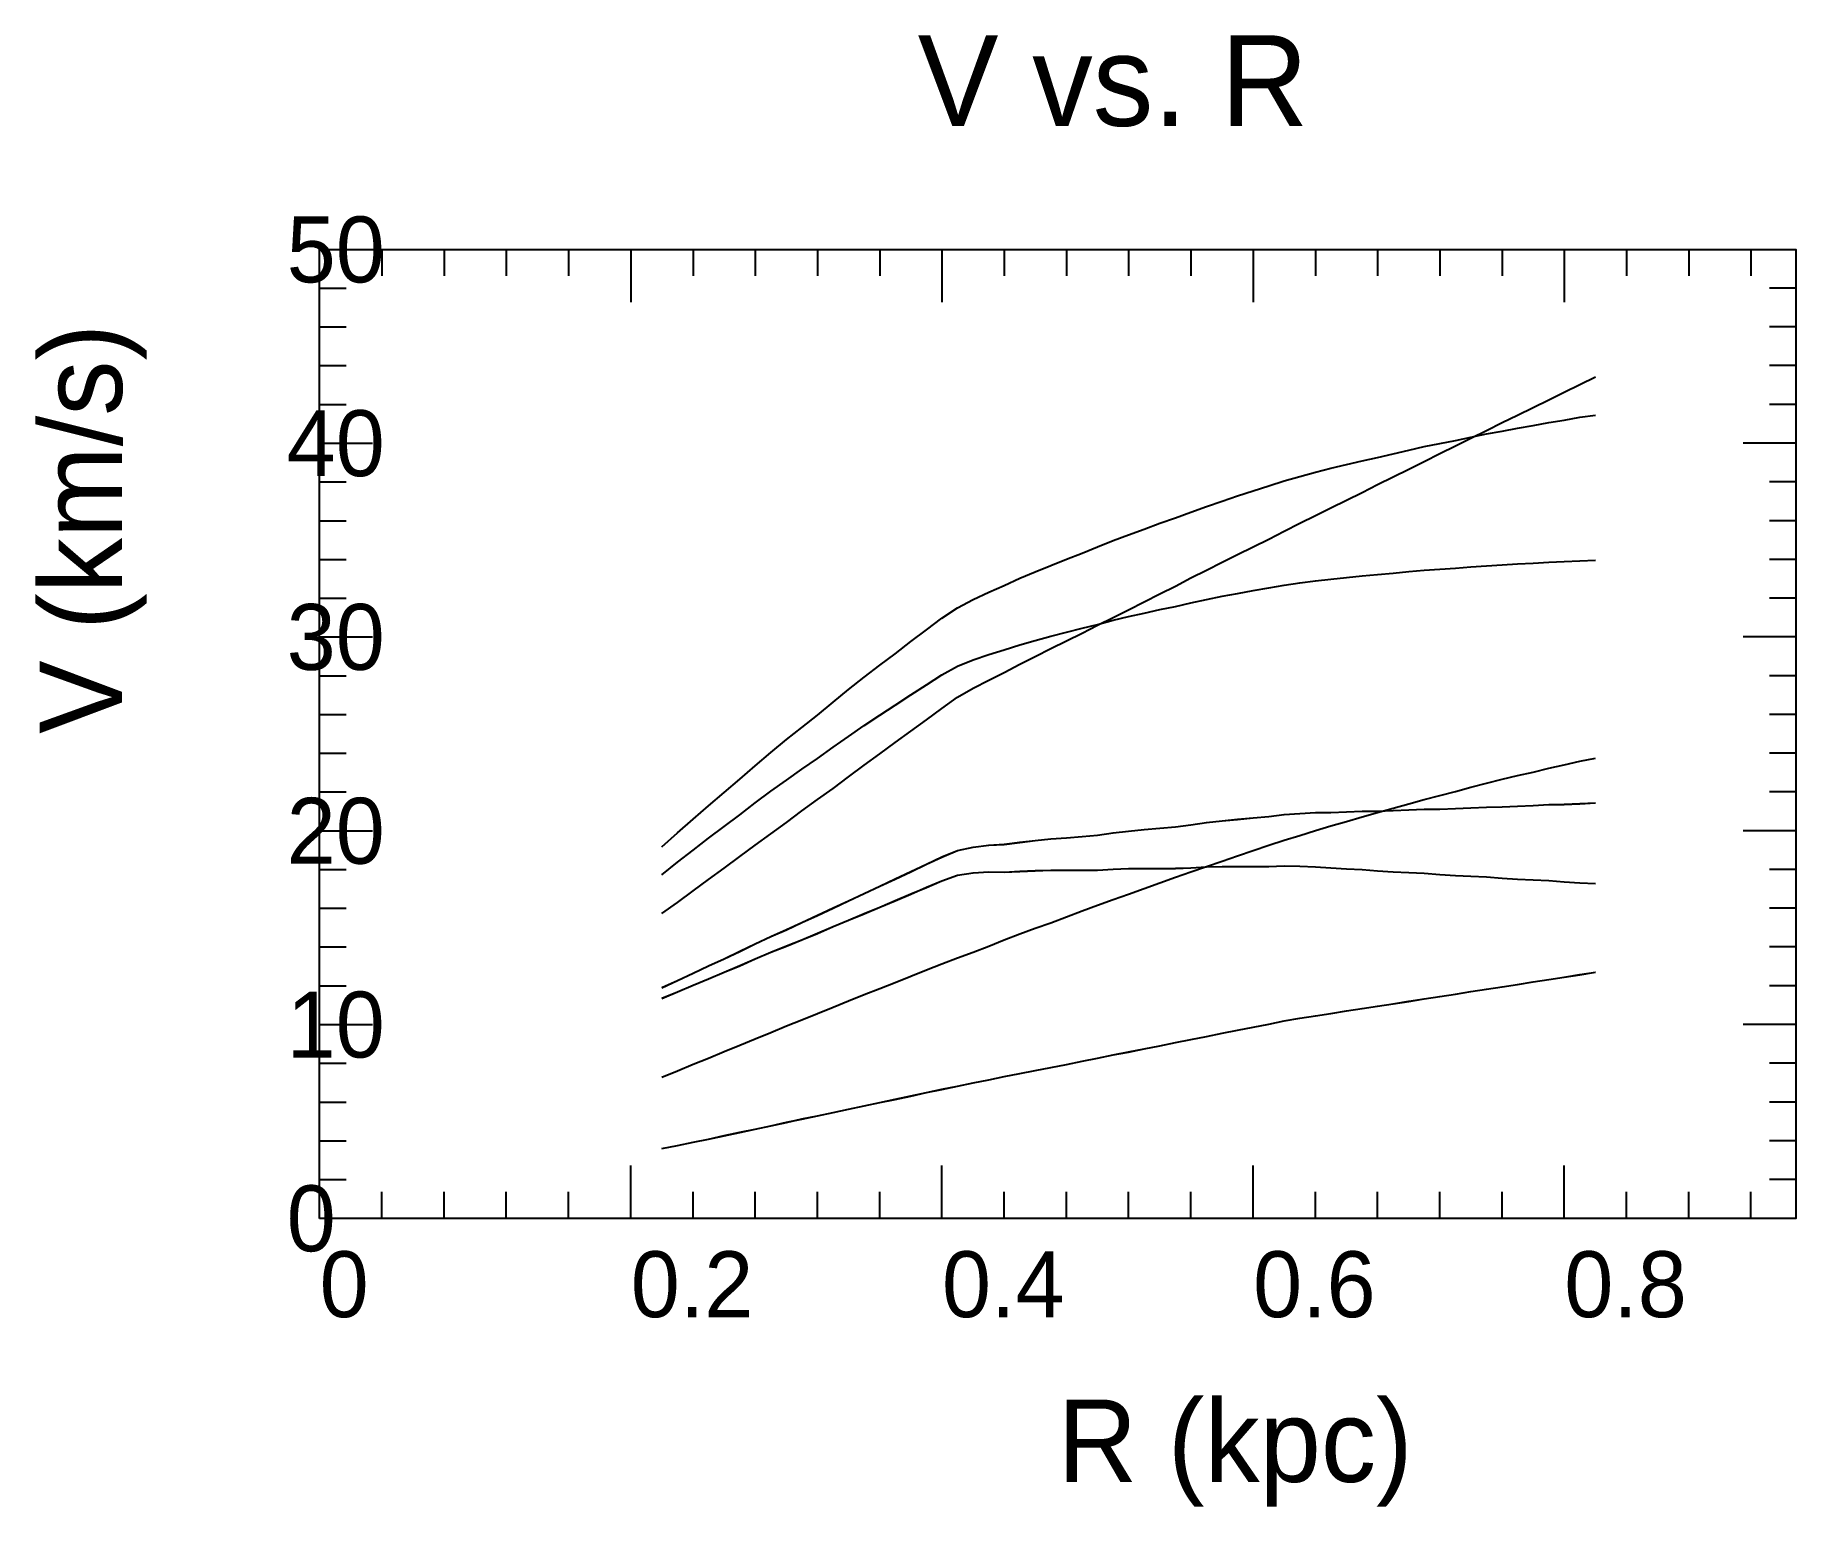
# Model space of a CAD drawing. Extents: x -35 to 179, y -35 to 144.
import ezdxf

# ---------------------------------------------------------------- set-up
doc = ezdxf.new("R2010")
doc.units = 0

msp = doc.modelspace()

# ---------------------------------------------------------------- linework, layer by layer
at = {"color": 0}
for p, q in [((7.55, 117.62), (7.55, 114.42)), ((15.11, 117.62), (15.11, 114.42)), ((22.66, 117.62), (22.66, 114.42)), ((30.22, 117.62), (30.22, 114.42)), ((37.77, 117.62), (37.77, 111.22)), ((45.33, 117.62), (45.33, 114.42)), ((52.88, 117.62), (52.88, 114.42)), ((60.44, 117.62), (60.44, 114.42)), ((67.99, 117.62), (67.99, 114.42)), ((75.55, 117.62), (75.55, 111.22)), ((83.1, 117.62), (83.1, 114.42)), ((90.66, 117.62), (90.66, 114.42)), ((98.21, 117.62), (98.21, 114.42)), ((105.77, 117.62), (105.77, 114.42)), ((113.32, 117.62), (113.32, 111.22)), ((120.88, 117.62), (120.88, 114.42)), ((128.43, 117.62), (128.43, 114.42)), ((135.99, 117.62), (135.99, 114.42)), ((143.54, 117.62), (143.54, 114.42)), ((151.1, 117.62), (151.1, 111.22)), ((158.65, 117.62), (158.65, 114.42)), ((166.21, 117.62), (166.21, 114.42)), ((173.76, 117.62), (173.76, 114.42)), ((0, 112.92), (3.2, 112.92)), ((179.2, 112.92), (176, 112.92)), ((0, 108.22), (3.2, 108.22)), ((179.2, 108.22), (176, 108.22)), ((0, 103.51), (3.2, 103.51)), ((179.2, 103.51), (176, 103.51)), ((0, 98.81), (3.2, 98.81)), ((179.2, 98.81), (176, 98.81)), ((0, 94.1), (6.4, 94.1)), ((179.2, 94.1), (172.8, 94.1)), ((0, 89.39), (3.2, 89.39)), ((179.2, 89.39), (176, 89.39)), ((0, 84.69), (3.2, 84.69)), ((179.2, 84.69), (176, 84.69)), ((0, 79.98), (3.2, 79.98)), ((179.2, 79.98), (176, 79.98)), ((0, 75.28), (3.2, 75.28)), ((179.2, 75.28), (176, 75.28)), ((0, 70.58), (6.4, 70.58)), ((179.2, 70.58), (172.8, 70.58)), ((0, 65.87), (3.2, 65.87)), ((179.2, 65.87), (176, 65.87)), ((0, 61.16), (3.2, 61.16)), ((179.2, 61.16), (176, 61.16)), ((0, 56.46), (3.2, 56.46)), ((179.2, 56.46), (176, 56.46)), ((0, 51.76), (3.2, 51.76)), ((179.2, 51.76), (176, 51.76)), ((0, 47.05), (6.4, 47.05)), ((179.2, 47.05), (172.8, 47.05)), ((0, 42.34), (3.2, 42.34)), ((179.2, 42.34), (176, 42.34)), ((0, 37.64), (3.2, 37.64)), ((179.2, 37.64), (176, 37.64)), ((0, 32.94), (3.2, 32.94)), ((179.2, 32.94), (176, 32.94)), ((0, 28.23), (3.2, 28.23)), ((179.2, 28.23), (176, 28.23)), ((0, 23.52), (6.4, 23.52)), ((179.2, 23.52), (172.8, 23.52)), ((0, 18.82), (3.2, 18.82)), ((179.2, 18.82), (176, 18.82)), ((0, 14.12), (3.2, 14.12)), ((179.2, 14.12), (176, 14.12)), ((0, 9.41), (3.2, 9.41)), ((179.2, 9.41), (176, 9.41)), ((0, 4.71), (3.2, 4.71)), ((37.77, 0), (37.77, 6.4)), ((75.55, 0), (75.55, 6.4)), ((113.32, 0), (113.32, 6.4)), ((151.1, 0), (151.1, 6.4)), ((179.2, 4.71), (176, 4.71)), ((7.55, 0), (7.55, 3.2)), ((15.11, 0), (15.11, 3.2)), ((22.66, 0), (22.66, 3.2)), ((30.22, 0), (30.22, 3.2)), ((45.33, 0), (45.33, 3.2)), ((52.88, 0), (52.88, 3.2)), ((60.44, 0), (60.44, 3.2)), ((67.99, 0), (67.99, 3.2)), ((83.1, 0), (83.1, 3.2)), ((90.66, 0), (90.66, 3.2)), ((98.21, 0), (98.21, 3.2)), ((105.77, 0), (105.77, 3.2)), ((120.88, 0), (120.88, 3.2)), ((128.43, 0), (128.43, 3.2)), ((135.99, 0), (135.99, 3.2)), ((143.54, 0), (143.54, 3.2)), ((158.65, 0), (158.65, 3.2)), ((166.21, 0), (166.21, 3.2)), ((173.76, 0), (173.76, 3.2))]:
    msp.add_line(p, q, dxfattribs=at)
msp.add_lwpolyline([(0, 0), (0, 117.62), (179.2, 117.62), (179.2, 0)], close=True, dxfattribs=at)
at = {"color": 6}
for points in [[(41.55, 37), (43.44, 38.33), (45.33, 39.74), (47.22, 41.13), (49.11, 42.52), (51, 43.91), (52.88, 45.29), (54.77, 46.67), (56.66, 48.07), (58.55, 49.45), (60.44, 50.83), (62.33, 52.2), (64.22, 53.61), (66.11, 55), (67.99, 56.38), (69.88, 57.76), (71.77, 59.15), (73.66, 60.53), (75.55, 61.91), (77.44, 63.26), (79.33, 64.35), (81.22, 65.34), (83.1, 66.28), (84.99, 67.26), (86.88, 68.22), (88.77, 69.18), (90.66, 70.1), (92.55, 71.05), (94.44, 71.99), (96.32, 72.93), (98.21, 73.88), (100.1, 74.85), (101.99, 75.83), (103.88, 76.76), (105.77, 77.74), (107.66, 78.7), (109.55, 79.64), (111.43, 80.59), (113.32, 81.53), (115.21, 82.46), (117.1, 83.41), (118.99, 84.37), (120.88, 85.32), (122.77, 86.24), (124.66, 87.18), (126.54, 88.12), (128.43, 89.07), (130.32, 90), (132.21, 90.95), (134.1, 91.89), (135.99, 92.83), (137.88, 93.78), (139.77, 94.72), (141.65, 95.65), (143.54, 96.61), (145.43, 97.5), (147.32, 98.43), (149.21, 99.37), (151.1, 100.31), (152.99, 101.24), (154.88, 102.17)], [(41.55, 8.47), (43.44, 8.84), (45.33, 9.23), (47.22, 9.63), (49.11, 10.04), (51, 10.45), (52.88, 10.84), (54.77, 11.23), (56.66, 11.65), (58.55, 12.06), (60.44, 12.46), (62.33, 12.85), (64.22, 13.27), (66.11, 13.66), (67.99, 14.05), (69.88, 14.45), (71.77, 14.86), (73.66, 15.26), (75.55, 15.66), (77.44, 16.06), (79.33, 16.44), (81.22, 16.82), (83.1, 17.2), (84.99, 17.58), (86.88, 17.95), (88.77, 18.32), (90.66, 18.69), (92.55, 19.07), (94.44, 19.45), (96.32, 19.83), (98.21, 20.21), (100.1, 20.58), (101.99, 20.95), (103.88, 21.33), (105.77, 21.7), (107.66, 22.09), (109.55, 22.47), (111.43, 22.84), (113.32, 23.21), (115.21, 23.58), (117.1, 23.96), (118.99, 24.28), (120.88, 24.59), (122.77, 24.87), (124.66, 25.18), (126.54, 25.47), (128.43, 25.77), (130.32, 26.05), (132.21, 26.34), (134.1, 26.63), (135.99, 26.94), (137.88, 27.23), (139.77, 27.52), (141.65, 27.81), (143.54, 28.1), (145.43, 28.4), (147.32, 28.71), (149.21, 28.99), (151.1, 29.28), (152.99, 29.58), (154.88, 29.89)]]:
    msp.add_lwpolyline(points, dxfattribs=at)
at = {"color": 3}
for points in [[(41.55, 45.09), (43.44, 46.78), (45.33, 48.47), (47.22, 50.08), (49.11, 51.7), (51, 53.3), (52.88, 54.93), (54.77, 56.54), (56.66, 58.11), (58.55, 59.6), (60.44, 61.1), (62.33, 62.66), (64.22, 64.18), (66.11, 65.71), (67.99, 67.14), (69.88, 68.54), (71.77, 70.01), (73.66, 71.46), (75.55, 72.87), (77.44, 74.12), (79.33, 75.11), (81.22, 76.03), (83.1, 76.84), (84.99, 77.7), (86.88, 78.5), (88.77, 79.26), (90.66, 80.01), (92.55, 80.76), (94.44, 81.5), (96.32, 82.27), (98.21, 82.97), (100.1, 83.68), (101.99, 84.37), (103.88, 85.05), (105.77, 85.73), (107.66, 86.43), (109.55, 87.07), (111.43, 87.71), (113.32, 88.33), (115.21, 88.91), (117.1, 89.53), (118.99, 90.06), (120.88, 90.59), (122.77, 91.05), (124.66, 91.51), (126.54, 91.96), (128.43, 92.37), (130.32, 92.81), (132.21, 93.26), (134.1, 93.69), (135.99, 94.05), (137.88, 94.42), (139.77, 94.83), (141.65, 95.23), (143.54, 95.57), (145.43, 95.91), (147.32, 96.25), (149.21, 96.6), (151.1, 96.91), (152.99, 97.24), (154.88, 97.51)], [(41.55, 17.14), (43.44, 17.91), (45.33, 18.7), (47.22, 19.46), (49.11, 20.24), (51, 21.01), (52.88, 21.79), (54.77, 22.56), (56.66, 23.35), (58.55, 24.1), (60.44, 24.85), (62.33, 25.62), (64.22, 26.4), (66.11, 27.16), (67.99, 27.89), (69.88, 28.63), (71.77, 29.39), (73.66, 30.15), (75.55, 30.9), (77.44, 31.62), (79.33, 32.33), (81.22, 33.06), (83.1, 33.79), (84.99, 34.52), (86.88, 35.21), (88.77, 35.89), (90.66, 36.6), (92.55, 37.31), (94.44, 38.02), (96.32, 38.69), (98.21, 39.34), (100.1, 40.03), (101.99, 40.72), (103.88, 41.4), (105.77, 42.05), (107.66, 42.71), (109.55, 43.35), (111.43, 44.01), (113.32, 44.67), (115.21, 45.29), (117.1, 45.91), (118.99, 46.49), (120.88, 47.08), (122.77, 47.65), (124.66, 48.19), (126.54, 48.74), (128.43, 49.26), (130.32, 49.8), (132.21, 50.33), (134.1, 50.86), (135.99, 51.34), (137.88, 51.82), (139.77, 52.33), (141.65, 52.82), (143.54, 53.31), (145.43, 53.75), (147.32, 54.18), (149.21, 54.63), (151.1, 55.07), (152.99, 55.51), (154.88, 55.87)]]:
    msp.add_lwpolyline(points, dxfattribs=at)
at = {"color": 4}
for points in [[(41.55, 45.09), (43.44, 46.78), (45.33, 48.47), (47.22, 50.08), (49.11, 51.7), (51, 53.3), (52.88, 54.93), (54.77, 56.54), (56.66, 58.11), (58.55, 59.6), (60.44, 61.1), (62.33, 62.66), (64.22, 64.18), (66.11, 65.71), (67.99, 67.14), (69.88, 68.54), (71.77, 70.01), (73.66, 71.46), (75.55, 72.87), (77.44, 74.12), (79.33, 75.11), (81.22, 76.03), (83.1, 76.84), (84.99, 77.7), (86.88, 78.5), (88.77, 79.26), (90.66, 80.01), (92.55, 80.76), (94.44, 81.5), (96.32, 82.27), (98.21, 82.97), (100.1, 83.68), (101.99, 84.37), (103.88, 85.05), (105.77, 85.73), (107.66, 86.43), (109.55, 87.07), (111.43, 87.71), (113.32, 88.33), (115.21, 88.91), (117.1, 89.53), (118.99, 90.06), (120.88, 90.59), (122.77, 91.05), (124.66, 91.51), (126.54, 91.96), (128.43, 92.37), (130.32, 92.81), (132.21, 93.26), (134.1, 93.69), (135.99, 94.05), (137.88, 94.42), (139.77, 94.83), (141.65, 95.23), (143.54, 95.57), (145.43, 95.91), (147.32, 96.25), (149.21, 96.6), (151.1, 96.91), (152.99, 97.24), (154.88, 97.51)], [(41.55, 41.7), (43.44, 43.22), (45.33, 44.71), (47.22, 46.15), (49.11, 47.57), (51, 48.98), (52.88, 50.42), (54.77, 51.84), (56.66, 53.21), (58.55, 54.51), (60.44, 55.82), (62.33, 57.18), (64.22, 58.5), (66.11, 59.83), (67.99, 61.07), (69.88, 62.28), (71.77, 63.54), (73.66, 64.78), (75.55, 65.99), (77.44, 67.03), (79.33, 67.8), (81.22, 68.46), (83.1, 69.01), (84.99, 69.62), (86.88, 70.16), (88.77, 70.67), (90.66, 71.15), (92.55, 71.63), (94.44, 72.09), (96.32, 72.6), (98.21, 73.04), (100.1, 73.48), (101.99, 73.89), (103.88, 74.29), (105.77, 74.71), (107.66, 75.14), (109.55, 75.51), (111.43, 75.86), (113.32, 76.21), (115.21, 76.52), (117.1, 76.86), (118.99, 77.14), (120.88, 77.39), (122.77, 77.58), (124.66, 77.79), (126.54, 77.98), (128.43, 78.15), (130.32, 78.32), (132.21, 78.51), (134.1, 78.69), (135.99, 78.79), (137.88, 78.93), (139.77, 79.09), (141.65, 79.23), (143.54, 79.33), (145.43, 79.44), (147.32, 79.55), (149.21, 79.67), (151.1, 79.74), (152.99, 79.83), (154.88, 79.91)], [(41.55, 17.14), (43.44, 17.91), (45.33, 18.7), (47.22, 19.46), (49.11, 20.24), (51, 21.01), (52.88, 21.79), (54.77, 22.56), (56.66, 23.35), (58.55, 24.1), (60.44, 24.85), (62.33, 25.62), (64.22, 26.4), (66.11, 27.16), (67.99, 27.89), (69.88, 28.63), (71.77, 29.39), (73.66, 30.15), (75.55, 30.9), (77.44, 31.62), (79.33, 32.33), (81.22, 33.06), (83.1, 33.79), (84.99, 34.52), (86.88, 35.21), (88.77, 35.89), (90.66, 36.6), (92.55, 37.31), (94.44, 38.02), (96.32, 38.69), (98.21, 39.34), (100.1, 40.03), (101.99, 40.72), (103.88, 41.4), (105.77, 42.05), (107.66, 42.71), (109.55, 43.35), (111.43, 44.01), (113.32, 44.67), (115.21, 45.29), (117.1, 45.91), (118.99, 46.49), (120.88, 47.08), (122.77, 47.65), (124.66, 48.19), (126.54, 48.74), (128.43, 49.26), (130.32, 49.8), (132.21, 50.33), (134.1, 50.86), (135.99, 51.34), (137.88, 51.82), (139.77, 52.33), (141.65, 52.82), (143.54, 53.31), (145.43, 53.75), (147.32, 54.18), (149.21, 54.63), (151.1, 55.07), (152.99, 55.51), (154.88, 55.87)]]:
    msp.add_lwpolyline(points, dxfattribs=at)
at = {"color": 1}
msp.add_lwpolyline([(41.55, 28.03), (43.44, 28.88), (45.33, 29.76), (47.22, 30.64), (49.11, 31.51), (51, 32.42), (52.88, 33.31), (54.77, 34.2), (56.66, 35.03), (58.55, 35.91), (60.44, 36.79), (62.33, 37.68), (64.22, 38.53), (66.11, 39.42), (67.99, 40.32), (69.88, 41.2), (71.77, 42.09), (73.66, 42.98), (75.55, 43.85), (77.44, 44.65), (79.33, 45.05), (81.22, 45.29), (83.1, 45.4), (84.99, 45.64), (86.88, 45.86), (88.77, 46.06), (90.66, 46.2), (92.55, 46.35), (94.44, 46.51), (96.32, 46.81), (98.21, 47.02), (100.1, 47.2), (101.99, 47.37), (103.88, 47.53), (105.77, 47.78), (107.66, 48.05), (109.55, 48.26), (111.43, 48.43), (113.32, 48.61), (115.21, 48.79), (117.1, 49.03), (118.99, 49.16), (120.88, 49.26), (122.77, 49.27), (124.66, 49.35), (126.54, 49.41), (128.43, 49.44), (130.32, 49.5), (132.21, 49.57), (134.1, 49.66), (135.99, 49.68), (137.88, 49.75), (139.77, 49.83), (141.65, 49.93), (143.54, 49.94), (145.43, 50.02), (147.32, 50.13), (149.21, 50.22), (151.1, 50.25), (152.99, 50.33), (154.88, 50.45)], dxfattribs=at)
at = {"color": 2}
for points in [[(41.55, 27.99), (43.44, 28.87), (45.33, 29.77), (47.22, 30.64), (49.11, 31.51), (51, 32.4), (52.88, 33.31), (54.77, 34.21), (56.66, 35.06), (58.55, 35.9), (60.44, 36.77), (62.33, 37.67), (64.22, 38.54), (66.11, 39.45), (67.99, 40.32), (69.88, 41.17), (71.77, 42.08), (73.66, 42.99), (75.55, 43.88), (77.44, 44.65), (79.33, 45.04), (81.22, 45.29), (83.1, 45.41), (84.99, 45.65), (86.88, 45.86), (88.77, 46.05), (90.66, 46.2), (92.55, 46.35), (94.44, 46.52), (96.32, 46.81), (98.21, 47.01), (100.1, 47.2), (101.99, 47.37), (103.88, 47.54), (105.77, 47.78), (107.66, 48.05), (109.55, 48.25), (111.43, 48.44), (113.32, 48.62), (115.21, 48.79), (117.1, 49.03), (118.99, 49.16), (120.88, 49.26), (122.77, 49.27), (124.66, 49.35), (126.54, 49.41), (128.43, 49.44), (130.32, 49.5), (132.21, 49.58), (134.1, 49.66), (135.99, 49.68), (137.88, 49.75), (139.77, 49.84), (141.65, 49.93), (143.54, 49.95), (145.43, 50.02), (147.32, 50.13), (149.21, 50.22), (151.1, 50.26), (152.99, 50.34), (154.88, 50.45)], [(41.55, 26.68), (43.44, 27.49), (45.33, 28.3), (47.22, 29.09), (49.11, 29.87), (51, 30.67), (52.88, 31.49), (54.77, 32.31), (56.66, 33.07), (58.55, 33.82), (60.44, 34.59), (62.33, 35.41), (64.22, 36.19), (66.11, 37.01), (67.99, 37.79), (69.88, 38.56), (71.77, 39.37), (73.66, 40.19), (75.55, 40.99), (77.44, 41.66), (79.33, 41.93), (81.22, 42.05), (83.1, 42.02), (84.99, 42.13), (86.88, 42.21), (88.77, 42.25), (90.66, 42.25), (92.55, 42.25), (94.44, 42.26), (96.32, 42.4), (98.21, 42.45), (100.1, 42.48), (101.99, 42.48), (103.88, 42.49), (105.77, 42.56), (107.66, 42.68), (109.55, 42.71), (111.43, 42.71), (113.32, 42.72), (115.21, 42.71), (117.1, 42.78), (118.99, 42.75), (120.88, 42.68), (122.77, 42.53), (124.66, 42.44), (126.54, 42.33), (128.43, 42.2), (130.32, 42.08), (132.21, 42), (134.1, 41.92), (135.99, 41.74), (137.88, 41.63), (139.77, 41.55), (141.65, 41.46), (143.54, 41.29), (145.43, 41.18), (147.32, 41.09), (149.21, 41), (151.1, 40.85), (152.99, 40.74), (154.88, 40.64)], [(41.55, 8.46), (43.44, 8.84), (45.33, 9.24), (47.22, 9.63), (49.11, 10.03), (51, 10.44), (52.88, 10.84), (54.77, 11.24), (56.66, 11.67), (58.55, 12.05), (60.44, 12.45), (62.33, 12.85), (64.22, 13.27), (66.11, 13.67), (67.99, 14.05), (69.88, 14.44), (71.77, 14.85), (73.66, 15.27), (75.55, 15.67), (77.44, 16.05), (79.33, 16.43), (81.22, 16.81), (83.1, 17.2), (84.99, 17.59), (86.88, 17.95), (88.77, 18.31), (90.66, 18.69), (92.55, 19.07), (94.44, 19.46), (96.32, 19.83), (98.21, 20.19), (100.1, 20.57), (101.99, 20.95), (103.88, 21.33), (105.77, 21.7), (107.66, 22.08), (109.55, 22.46), (111.43, 22.84), (113.32, 23.22), (115.21, 23.58), (117.1, 23.96), (118.99, 24.28), (120.88, 24.59), (122.77, 24.88), (124.66, 25.17), (126.54, 25.47), (128.43, 25.76), (130.32, 26.05), (132.21, 26.35), (134.1, 26.64), (135.99, 26.93), (137.88, 27.22), (139.77, 27.52), (141.65, 27.81), (143.54, 28.11), (145.43, 28.4), (147.32, 28.7), (149.21, 28.99), (151.1, 29.29), (152.99, 29.61), (154.88, 29.89)]]:
    msp.add_lwpolyline(points, dxfattribs=at)
at = {"color": 5}
msp.add_lwpolyline([(41.55, 26.72), (43.44, 27.49), (45.33, 28.29), (47.22, 29.09), (49.11, 29.87), (51, 30.69), (52.88, 31.5), (54.77, 32.3), (56.66, 33.04), (58.55, 33.82), (60.44, 34.62), (62.33, 35.42), (64.22, 36.18), (66.11, 36.98), (67.99, 37.79), (69.88, 38.58), (71.77, 39.38), (73.66, 40.18), (75.55, 40.96), (77.44, 41.66), (79.33, 41.94), (81.22, 42.05), (83.1, 42.02), (84.99, 42.12), (86.88, 42.2), (88.77, 42.26), (90.66, 42.25), (92.55, 42.25), (94.44, 42.25), (96.32, 42.4), (98.21, 42.46), (100.1, 42.48), (101.99, 42.48), (103.88, 42.48), (105.77, 42.56), (107.66, 42.68), (109.55, 42.71), (111.43, 42.71), (113.32, 42.71), (115.21, 42.71), (117.1, 42.78), (118.99, 42.75), (120.88, 42.68), (122.77, 42.53), (124.66, 42.44), (126.54, 42.33), (128.43, 42.2), (130.32, 42.08), (132.21, 41.99), (134.1, 41.91), (135.99, 41.74), (137.88, 41.63), (139.77, 41.54), (141.65, 41.46), (143.54, 41.29), (145.43, 41.18), (147.32, 41.09), (149.21, 41), (151.1, 40.84), (152.99, 40.73), (154.88, 40.65)], dxfattribs=at)

# ---------------------------------------------------------------- texts
at = {"color": 0}
for s, height, p in [('V vs. R', 11, (72.6, 132.62)), ('50', 8, (-4, 113.62)), ('40', 8, (-4, 90.1)), ('30', 8, (-4, 66.58)), ('20', 8, (-4, 43.05)), ('10', 8, (-4, 19.52)), ('0', 8, (-4, -4)), ('0', 8, (0, -12)), ('0.2', 8, (37.77, -12)), ('0.4', 8, (75.55, -12)), ('0.6', 8, (113.32, -12)), ('0.8', 8, (151.1, -12)), ('R (kpc)', 10, (89.6, -32))]:
    msp.add_text(s, height=height, dxfattribs=at).set_placement(p)
msp.add_text('V (km/s)', height=10, rotation=90, dxfattribs=at).set_placement((-24, 58.81))

doc.saveas('drawing.dxf')
